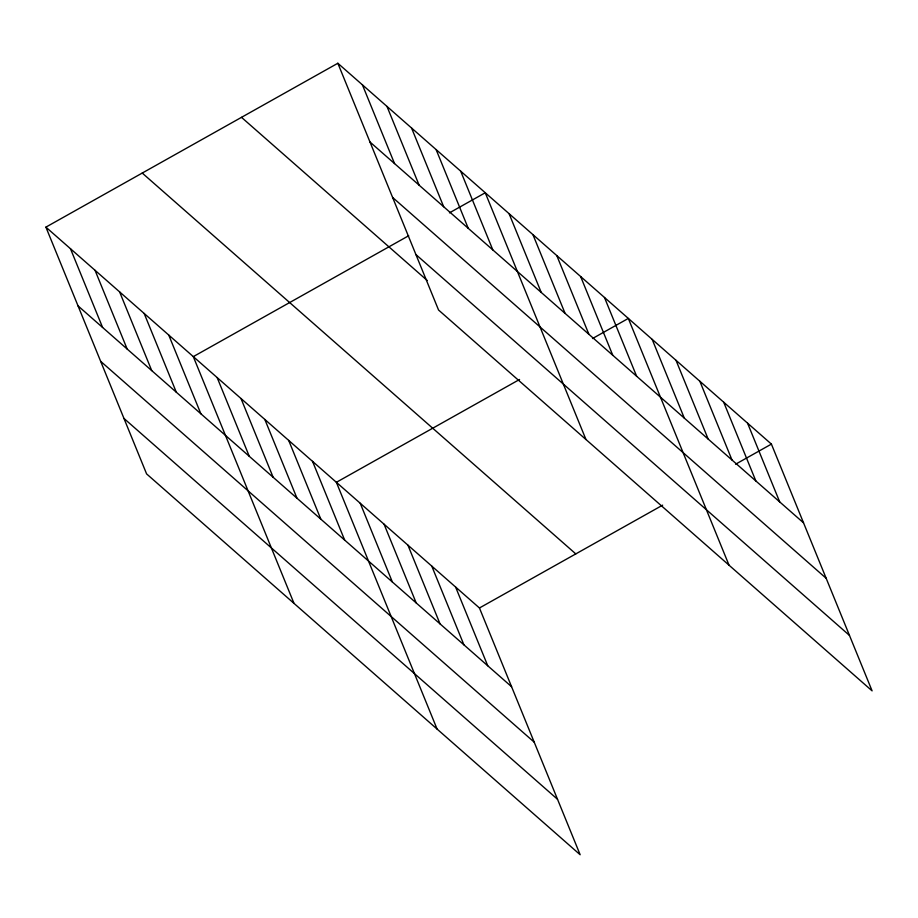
<?xml version="1.0" encoding="UTF-8"?>
<svg xmlns="http://www.w3.org/2000/svg" width="918" height="918" viewBox="0 0 918 918"><rect width="100%" height="100%" fill="white"/><g stroke="black" fill="none" stroke-linecap="round" stroke-linejoin="round"><path stroke-width="1.38" d="M45.9 227.136L479.448 607.98L580.153 854.738L146.593 473.895L45.9 227.136L337.847 63.262L771.407 444.105L872.1 690.864L438.552 310.02L337.847 63.262M408.682 235.742L193.308 356.632L294.001 603.378M449.441 212.861L485.255 192.757L585.959 439.504M519.577 379.467L336.378 482.306L437.083 729.053M592.512 338.535L628.325 318.431L729.03 565.178M479.448 607.98L662.647 505.152M735.582 464.21L771.407 444.105M369.977 142.003L803.537 522.847M392.606 197.45L826.166 578.294M415.923 254.573L849.471 635.417M241.503 117.343L427.272 280.529M142.244 173.066L575.793 553.898M78.03 305.878L511.59 686.721M100.659 361.325L534.207 742.169M123.976 418.447L557.524 799.291M747.562 423.164L779.692 501.894M723.705 402.21L755.847 480.952M699.86 381.268L732.002 460.01M676.015 360.326L708.157 439.056M652.17 339.373L684.312 418.115M604.48 297.478L636.622 376.219M580.635 276.536L612.765 355.277M556.79 255.594L588.92 334.324M532.945 234.641L565.075 313.382M509.1 213.699L541.23 292.44M460.687 171.173L492.817 249.903M436.119 149.588L468.249 228.33M411.551 128.004L443.681 206.745M386.983 106.431L419.113 185.161M362.415 84.846L394.545 163.588M455.603 587.038L487.745 665.768M431.758 566.085L463.9 644.826M407.913 545.143L440.043 623.884M384.068 524.201L416.198 602.931M360.223 503.248L392.353 581.989M312.533 461.352L344.663 540.094M288.688 440.411L320.818 519.152M264.843 419.469L296.973 498.199M240.998 398.515L273.128 477.257M217.153 377.573L249.283 456.315M168.74 335.047L200.87 413.788M144.172 313.463L176.302 392.204M119.604 291.878L151.734 370.62M95.036 270.305L127.166 349.035M70.468 248.721L102.598 327.462"/></g></svg>
